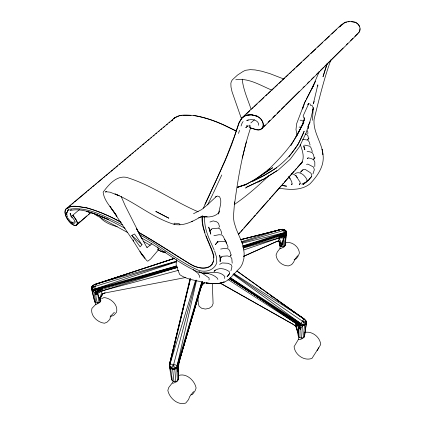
<?xml version="1.0" encoding="UTF-8"?>
<svg xmlns="http://www.w3.org/2000/svg" width="425" height="425" viewBox="0 0 425 425"><rect width="100%" height="100%" fill="white"/><g stroke="black" fill="none" stroke-linecap="round" stroke-linejoin="round"><path stroke-width="0.64" d="M237.139 271.15L305.724 320.413L306.462 322.479L304.412 336.797L303.253 337.737L301.596 338.072L299.885 337.705L298.584 336.743C298.037 331.766 295.115 327.075 295.811 321.842L230.43 279.071M314.803 166.558L314.819 162.137L313.698 159.837L311.142 158.482L308.507 157.935L307.227 158.663L308.093 157.739M240.502 239.642L280.829 229.394C283.002 228.852 287.013 230.031 286.408 232.9L285.228 245.464L284.453 246.33L283.119 246.792L281.589 246.734L280.282 246.165L280.298 243.392L278.332 241.033L276.829 241.4L243.807 256.217M178.032 370.86L177.916 365.691L202.672 281.823L179.876 359.348L177.916 365.691L176.827 367.721L178.032 370.86L178.086 368.9L178.362 379.451L177.416 380.779L175.812 381.581L173.979 381.639L172.417 380.933L171.551 379.663L169.442 366.35L169.554 364.14L190.055 278.524M202.406 216.84L202.38 221.276L203.325 227.141L204.988 232.507M202.04 216.298C201.2 230.632 209.939 242.856 213.621 256.206A23.237 13.903 43.1 0 1 208.887 266.815C202.523 269.519 195.415 267.102 189.762 263.808C172.683 253.125 155.784 242.144 138.311 232.093M215.316 283.65L219.018 283.512L224.198 281.924C218.402 284.426 211.937 283.81 205.854 282.938L211.863 283.666L219.018 283.512L224.682 282.009L228.916 279.501L240.608 267.123L242.532 263.558L243.929 258.315L244.157 253.422L243.637 248.694L242.308 243.222L236.263 229.149L234.164 222.493L233.373 217.287L234.611 201.87M241.713 242.409L283.002 230.685L285.324 230.265L286.402 231.503C285.983 236.443 284.171 241.246 284.453 246.33M204.701 217C203.793 228.692 209.493 239.429 214.078 249.783M317.804 86.11L317.826 84.83L313.305 103.881L314.229 101.485M177.22 267.325L101.931 289.393L95.875 293.069L97.707 293.829L100.284 301.623L99.662 299.359L102.595 293.765L105.097 292.905L102.93 293.643L100.422 297.569L100.783 300.433L100.284 301.623L99.062 302.558L97.447 302.977C95.768 298.031 93.782 289.903 101.022 288.495L177.103 267.208M285.228 245.464L285.722 239.328M298.584 336.743L298.77 327.781L295.805 323.351L248.816 291.045M242.218 79.183C243.233 89.696 247.897 99.551 251.196 109.512M178.362 379.451L178.054 368.725L177.847 371.79L178.054 368.725M177.305 267.463L102.143 290.854L95.848 294.69L94.881 289.021L95.253 284.208L174.749 258.23L96.199 284.059L115.106 278.056M171.551 379.663L171.583 378.67M299.885 337.705L300.332 324.323L304.072 318.915L236.858 271.017M170.266 369.405L169.517 366.855L169.554 364.14L184.599 302.409M241.607 241.666L280.829 229.394L283.002 230.685L284.033 229.606L286.429 231.662L286.392 232.592L284.777 235.811L285.127 238L279.007 238.016L243.312 248.072M285.127 238L285.446 233.947L285.17 232.47L283.002 230.685L286.099 231.067L286.392 232.592L285.377 233.272L284.346 235.195L279.076 236.576L285.037 236.534L283.555 238.181L281.589 246.734L282.072 244.311L278.848 240.901L279.076 236.576L283.305 234.616L284.777 235.811L279.076 236.576L243.589 247.414M283.119 246.792L283.555 238.181L282.072 244.311L280.282 246.165L279.544 245.241L279.453 242.409L278.821 241.416M190.421 278.885L170.037 363.949L169.915 365.962L170.675 368.379L172.513 369.251L174.776 369.176L176.758 368.204L177.932 366.589L178.086 368.9L177.831 367.63M312.471 120.275L313.172 108.194L312.497 105.905M74.168 221.505L74.12 222.142L73.52 222.689M176.513 259.585L176.093 265.397L179.701 274.582C186.527 279.57 195.58 280.192 203.543 282.455M301.596 338.072L302.435 325.189L302.669 324.392L304.624 324.333L305.761 323.483L306.149 322.118L305.501 320.275L304.029 318.904L234.074 273.716M285.839 238.048L286.429 231.662M298.047 335.442L298.77 327.781L300.055 327.521L300.294 329.285L302.547 325.587L304.592 325.183L306.021 324.041L306.462 322.479L305.501 320.275L306.462 322.479L304.412 336.797M224.623 278.492L224.82 276.468C217.212 268.249 206.444 275.926 197.508 271.729C177.469 262.947 160.9 247.844 141.366 238.016M93.569 285.536C93.643 283.948 91.258 287.412 91.418 288.092L94.78 302.005L95.88 302.775L97.447 302.977M95.88 302.775L93.192 289.25L91.938 288.681L91.651 287.651L92.129 286.386L95.025 286.36L176.832 261.391M303.253 337.737L304.592 325.183L306.021 324.041L305.761 323.483L233.314 273.833M294.169 325.003L295.742 326.145L298.143 333.173L298.77 327.781L300.294 329.285M189.895 324.333L179.876 359.348L178.218 367.487L177.916 365.691L201.902 281.908M307.764 133.7L307.923 132.51M234.589 203.857C238.021 178.075 242.409 152.304 250.697 127.585M221.414 233.936L221.616 232.549L220.66 230.106L219.497 228.57L217.674 228.188L212.128 228.724L209.892 231.009L210.784 234.143L208.718 227.104L209.892 231.009L211.576 229.08M227.752 247.903L227.965 246.463L223.295 236.491L221.834 234.935L218.917 234.733L213.897 235.716M298.462 339.655L298.509 335.468M308.683 125.715L308.194 128.483L308.752 126.655M258.299 125.301L258.623 123.574C256.833 119.096 250.601 119.048 246.728 120.456L248.349 120.015M170.845 359.571L173.963 346.827M100.624 300.788L99.886 302.473L95.636 304.741L95.067 301.665M302.611 109.071L304.821 102.468L313.809 85.043M169.517 366.855L170.584 368.395L172.513 369.251L174.633 369.118L176.285 367.147L177.214 365.277L196.578 280.187M284.777 235.811L285.377 233.272L243.073 246.176M185.406 299.211L186.325 295.338M188.376 286.987L189.3 283.119M178.436 365.835L173.597 364.363L169.554 364.14L190.384 278.827M242.308 158.058L246.362 141.881M230.924 270.831L231.976 266.624L231.195 264.727L227.949 263.272L222.222 262.947L219.597 264.387M312.014 151.922L312.226 151.082L310.808 147.406L309.751 146.205L304.746 145.106M174.287 345.541L174.941 342.97M169.554 364.14L171.025 358.392M304.635 117.582C298.743 138.784 282.737 155.704 267.357 170.691M196.1 280.064L172.571 368.549L173.979 381.639M190.623 321.783L191.17 319.876M191.537 318.601L192.445 315.419M304.226 336.382L303.928 337.423L301.84 338.858L299.938 339.586L298.759 339.703L298.536 339.198L294.079 346.662C294.881 354.7 304.22 361.431 311.966 358.365L318.771 347.708M302.844 107.451L303.147 106.393M100.13 297.558L100.783 300.433L99.662 299.359L102.143 290.854L101.931 289.393L96.209 292.108L95.11 290.636L91.757 289.303L91.938 288.681L95.025 286.36L91.651 287.651L91.418 288.092L94.78 302.005M177.214 365.277L201.785 281.934M177.916 365.691L202.635 281.775M313.427 107.897L310.702 119.064L306.005 133.153L299.466 146.731L290.227 159.232L278.109 170.17M170.037 363.949L195.468 280.558M312.938 174.011L314.325 169.734L313.549 167.041L307.838 164.093L306.521 164.433M219.582 210.938L218.508 214.041C219.093 208.648 222.673 201.758 219.534 196.727L217.356 196.031L215.342 196.972M238.478 133.445L239.551 130.353M241.049 126.018L241.91 123.542A15.512 11.746 48.7 0 1 243.116 121.539M312.248 111.207L313.422 107.828M203.522 208.208L204.792 204.59L217.435 177.523L226.567 156.804L234.329 136.648L238.898 122.788L241.639 118.092L341.004 25.048L345.02 22.27L350.014 21.25L355.263 22.174A6.811 5.95 48.3 0 1 358.732 32.863L262.172 128.467M227.906 279.448L295.805 323.351L300.055 327.521L299.609 326.373L300.332 324.323L230.09 277.759M295.641 137.434L302.345 125.221L304.279 119.877L303.477 122.049M284.888 245.714L284.601 246.5L283.709 247.191L280.128 248.763L279.884 245.459M330.868 59.904C323.861 79.22 319.111 99.264 314.112 119.17C312.726 131.856 321.89 142.386 323.037 154.695C324.604 166.069 317.417 175.992 310.027 183.818C301.245 190.756 289.441 189.826 279.055 188.179M303.014 106.946L296.724 123.473L295.986 129.513L297.133 135.495M303.301 105.868L304.369 103.158M319.313 71.448L312.194 88.023L313.916 84.665M95.636 304.741L95.806 304.327L91.917 308.401C90.105 315.738 97.713 322.607 104.571 323.223L107.068 322.155L109.916 319.345L110.415 316.375L114.373 312.242M310.144 121.996L307.796 126.65M213.562 260.939L212.144 264.308C207.549 270.183 199.367 268.382 193.439 265.907C174.861 255.25 157.33 242.829 138.561 232.459M208.903 280.011L209.19 279.331L208.972 277.865L201.631 272.797L198.905 271.851L201.572 272.707L199.702 272.127M99.062 302.558L97.707 293.829L99.662 299.359L100.422 297.569M213.408 192.971L221.77 174.988M178.08 379.716L177.56 380.89L176.375 381.857L173.474 383.132L172.55 383.153L172.577 382.527L168.72 387.563L167.833 390.421C169.363 397.97 177.735 405.748 185.768 403.038L188.599 399.548L189.614 396.7L193.529 391.584M68.138 209.966L66.64 213.318L68.643 208.834M308.678 103.737L303.105 116.02L304.449 119.165M205.248 204.234L225.149 160.772L231.625 144.824L239.036 123.186L241.644 118.463L243.095 117.103M207.628 204.813L213.122 193.566M312.194 88.023L315.695 81.101M169.777 366.286L169.58 365.038L169.442 366.35L170.675 368.379L173.597 364.363L174.776 369.176L177.932 366.589M200.791 287.534L202.406 284.357L204.606 282.503M304.587 102.616L305.772 100.3M306.361 99.142L313.076 86.031M199.378 277.44L199.553 275.883L197.923 273.291L193.125 269.625M302.345 125.221L303.864 122.432L290.886 145.663M99.662 299.359L102.93 293.643L102.595 293.765M200.249 288.591L202.757 284.293L204.914 282.561M340 26.743L341.004 25.048M200.754 287.119L201.418 286.014M317.114 350.662L320.705 344.51C320.168 337.137 311.961 330.677 304.778 332.478M74.465 223.513L75.156 222.387L74.991 221.207L71.352 215.799L72.941 215.151L76.128 219.773A6.093 3.214 47.9 0 1 76.505 225.186A6.093 3.214 47.9 0 1 70.789 223.199A12.293 6.524 48 0 1 67.187 207.91L175.036 117.555C180.545 113.969 187.473 115.281 193.657 115.387A111.796 71.836 43.7 0 1 227.758 126.836L236.528 131.134M299.609 326.373L297.293 323.074L295.811 321.842L299.609 326.373L300.433 325.146L304.592 325.183M286.402 231.503L285.17 232.47L242.994 245.889M288.963 156.841L298.079 144.426L304.172 131.128C297.027 151.401 280.936 167.115 261.949 176.603L276.643 167.79M218.795 227.566L219.481 226.663L218.524 223.348L216.607 221.76L213.212 220.904L209.902 222.041M297.654 255.696L294.939 259.229L293.59 262.257L291.614 264.658L288.384 265.928C282.354 265.869 276.563 261.12 276.053 254.989L277.302 251.967L279.963 248.476M231.269 254.915L230.467 255.935L231.009 254.793L229.665 250.532L228.241 248.891L224.613 248.391L220.66 249.05M300.39 183.409L299.227 184.848L300.098 183.106L300.039 181.99C297.612 179.084 296.05 173.846 291.555 173.713M308.938 138.152L307.716 139.634L308.46 138.656L307.96 135.841L306.473 134.204L305.177 133.987M217.908 241.549L215.39 244.603L217.924 241.618M229.574 273.711L227.062 276.728L229.606 273.583L229.266 271.655C225.006 268.329 218.025 267.086 213.993 271.426L215.278 270.002M221.505 256.668L220.267 258.15L220.139 261.699L220.177 258.182L219.667 255.138L220.267 258.15L222.599 256.28L227.412 255.919L230.663 256.87L231.816 258.666L232.199 263.171M302.595 169.809L300.56 172.231L303.54 169.352L305.171 169.368L310.489 172.805L311.339 173.846L311.759 175.212L311.52 176.587L308.438 180.216L302.972 184.663L308.438 180.216L311.743 176.402M292.373 183.85L291.582 184.795L291.933 183.786L291.768 181.672L288.639 176.364M302.122 162.515L300.448 164.475C305.49 158.589 302.488 150.848 300.231 144.436M211.825 264.361L212.707 263.362M238.627 233.989L239.944 232.496M240.826 231.498L242.585 229.505M243.902 228.012L252.689 218.057M253.566 217.058L255.324 215.066M256.642 213.573L268.069 200.627M269.386 199.134L270.704 197.641M271.58 196.642L281.249 185.693M282.126 184.694L283.443 183.202M284.325 182.203L293.988 171.254M294.87 170.255L296.623 168.263M297.505 167.269L301.017 163.285M238.489 234.441L302.595 161.76M142.014 244.731L140.133 246.824L131.777 235.407L134.539 233.994L142.014 244.731L131.777 235.407M314.882 157.787L313.592 159.221L314.904 157.856M285.446 233.947L286.408 232.9M93.064 285.908C90.376 288.129 94.153 283.937 95.253 284.208L176.779 261.152M308.566 103.599L307.716 104.486L309.182 103.626M171.615 121.12L172.534 120.201M263.914 126.347L265.327 124.95M268.154 122.156L270.04 120.291M272.866 117.491L275.225 115.159M277.105 113.294L279.937 110.5M281.35 109.103L284.649 105.836M285.589 104.906L299.253 91.386M303.025 87.656L304.438 86.259M307.264 83.459L309.15 81.595M311.504 79.262L313.862 76.936M316.216 74.603L319.042 71.804M320.455 70.407L323.754 67.145M324.7 66.21L343.076 48.03M346.37 44.768L347.788 43.366M350.614 40.572L352.968 38.239M354.854 36.375L357.68 33.58M77.791 223.667L79.65 221.845M91.975 286.647L93.612 285.095L92.055 286.657L91.418 288.092L91.827 289.462L93.176 290.397L95.848 294.69M246.006 114.378L249.879 110.75M252.301 108.476L253.273 107.567M254.24 106.659L257.146 103.939M259.085 102.122L263.93 97.58M265.869 95.763L267.325 94.403M268.292 93.495L270.714 91.221M272.17 89.861L274.109 88.044M275.076 87.136L277.498 84.867M278.954 83.507L281.377 81.233M282.343 80.325L284.766 78.057M285.738 77.148L288.161 74.88M289.616 73.514L291.55 71.698M292.522 70.789L294.945 68.521M296.395 67.161L301.729 62.167M303.668 60.35L308.996 55.356M310.935 53.539L315.78 48.997M317.719 47.18L322.564 42.638M324.987 40.37L329.348 36.284M331.771 34.016L336.616 29.474M339.038 27.205L344.903 22.557L346.752 22.148M267.383 170.691L269.333 168.884L255.069 179.594L272.685 167.726L258.028 177.469L245.708 184.795M269.078 175.573C258.097 185.948 246.771 196.09 234.233 204.568M102.053 294.435L102.93 293.643M250.851 122.926L254.479 119.664M216.585 196.254L207.193 205.02L201.583 209.626L193.524 213.706M121.146 222.461A124.541 62.911 43.9 0 0 86.387 207.883C80.251 207.219 73.254 204.728 67.511 208.027A12.027 6.38 48 0 0 70.991 223.242A5.892 3.108 47.9 0 0 76.42 225.006L86.912 215.863M88.411 214.556L89.909 213.249M76.489 225.192L90.987 212.553M79.486 209.557L72.84 215.188L76.017 219.805A5.892 3.108 47.9 0 1 76.42 225.006M66.38 208.856L68.414 207.15M69.429 206.3L70.954 205.025M71.968 204.17L73.493 202.895M74.508 202.04L86.7 191.824M87.72 190.968L89.239 189.693M90.259 188.843L91.784 187.563M92.799 186.713L94.323 185.438M95.338 184.583L96.863 183.308M97.877 182.452L102.452 178.622M103.466 177.772L104.991 176.492M106.006 175.642L107.53 174.367M108.545 173.512L110.07 172.237M111.09 171.381L112.614 170.106M113.629 169.256L115.154 167.976M116.168 167.126L117.693 165.846M119.218 164.571L120.743 163.296M121.757 162.44L123.282 161.165M124.297 160.31L125.821 159.035M126.836 158.185L128.361 156.905M129.375 156.055L130.9 154.78M131.92 153.924L133.439 152.649M134.964 151.369L135.984 150.519M137.503 149.244L138.523 148.389M140.048 147.114L141.063 146.258M142.587 144.983L144.112 143.708M145.127 142.853L146.652 141.578M147.666 140.723L149.191 139.448M150.716 138.173L151.73 137.317M153.255 136.042L154.27 135.187M155.794 133.912L156.809 133.062M158.334 131.782L159.354 130.932M160.878 129.652L161.893 128.802M163.418 127.527L164.942 126.246M166.462 124.971L167.482 124.121M169.007 122.841L170.021 121.991M171.546 120.711L172.561 119.861M247.812 125.986L245.756 127.606L247.945 125.965M106.478 191.346L105.49 192.095L106.436 191.585M218.386 213.148C214.03 217.292 207.767 217.329 202.151 216.766L207.102 216.575L202.369 216.83L198.597 217.531M67.432 210.731L68.441 209.982M261.226 180.104L258.591 182.043L262.337 179.451M204.855 282.572L202.406 284.357L202.757 284.293L202.21 283.092M241.639 118.092L245.825 115.361L251.26 114.686L257.242 116.2A8.256 6.072 46.3 0 1 263.373 125.513A8.256 6.072 46.3 0 1 256.062 129.699L250.213 127.861L249.969 125.178M174.633 369.118L176.827 367.721L176.285 367.147L174.404 368.422L172.571 368.549L170.977 367.784L169.915 365.962L169.442 366.35L170.675 368.379M71.427 209.605L69.881 210.587C83.263 207.304 96.634 215.172 108.827 219.64L93.803 213.547L86.445 211.352M280.829 229.394L280.319 229.681L281.934 229.436L282.035 229.808M304.683 319.972L305.724 320.413L306.452 322.474L302.451 320.965L304.624 324.333L304.709 325.045L302.435 325.189L300.332 324.323L298.908 325.109L295.811 321.842L300.055 327.521M151.842 243.796L147.703 247.095L146.572 247.169M105.857 191.723L110.043 192.19L119.143 195.771L115.032 193.943C135.607 202.406 152.772 217.913 174.186 224.373C184.519 226.435 194.124 220.639 202.709 215.762M252.71 181.39L261.933 176.625L245.618 184.365L237.782 187.287M301.793 184.131L306.579 181.788L307.041 179.86C305.049 175.567 300.013 170.595 294.95 173.591M260.679 180.381L247.456 186.809L245.607 188.084L247.865 186.107L247.456 186.809L263.325 179.393M101.517 298.743L103.976 297.564C110.829 298.063 118.554 305.012 116.482 312.306L113.858 315.217L111.318 316.317L110.213 316.025M67.187 207.91C73.047 204.6 80.038 207.028 86.275 207.682A129.593 65.206 43.8 0 1 120.865 222.142M165.357 251.68L164.193 252.227L162.972 252.206L158.073 249.719M219.906 283.007L293.643 324.626L259.76 305.426M243.605 256.392L277.233 241.299L278.848 240.901L278.332 241.033L280.298 243.392L282.072 244.311L279.007 238.016L243.822 249.953M285.526 243.015L287.114 242.33C293.144 242.271 299.03 247.09 299.423 253.226L298.079 256.222L296.299 258.724L294.127 259.595M191.441 221.685L192.748 221.122M94.1 284.888L95.567 284.267L95.253 284.208M242.633 246.93L285.377 233.272L243.143 247.244M95.875 293.069L102.143 290.854L178.542 270.305M91.757 289.303L94.881 289.021L176.338 261.874M237.803 187.303L246.58 184.392L237.208 187.149M96.199 284.059L174.292 258.496M243.19 247.143L285.377 233.272M243.291 247.084L281.483 234.775L283.305 234.616M69.45 209.233C87.986 206.215 106.133 217.297 122.4 224.857M118.888 276.856L125.821 274.651M91.827 289.462L93.218 290.041L95.136 289.882L176.465 266.119M312.21 105.129L310.707 105.565L309.968 103.881M94.881 289.021L176.428 266.007M96.209 292.108L95.136 289.882L177.278 266.73M176.715 267.458L95.136 289.882L96.81 291.13L101.931 289.393L98.313 289.717M96.156 284.102L99.668 283.13M95.136 289.882L177.331 267.256M178.266 375.62C186.208 372.571 194.698 380.471 196.111 388.014L195.08 390.851L192.498 394.442L190.852 394.82M261.163 234.781L263.08 234.271M267.548 233.081L269.466 232.571M270.741 232.231L279.682 229.851L241.198 239.53M179.09 115.903L175.339 117.635A10.29 6.922 49.6 0 0 173.947 118.591M241.931 239.413L279.682 229.845M242.059 243.233L285.17 232.47M279.007 238.016L285.037 236.534M276.829 241.4L277.233 241.299M347.979 21.872L349.212 21.601M104.938 292.974L185.842 277.483M235.769 79.767C248.609 77.637 260.573 85.547 272.027 90.201M217.605 241.995L221.898 241.304L224.91 241.671M245.825 115.361L251.265 114.702L257.242 116.2M179.695 115.743L181.523 115.536M182.739 115.398L190.979 115.356M299.078 127.139L301.707 126.937M214.083 283.693L205.854 282.938M300.082 120.243L301.883 120.275L303.578 121.869M208.123 273.169L203.421 273.078C208.537 273.195 213.701 274.63 217.451 278.29L217.882 279.464M307.163 151.502L309.968 151.842L312.178 152.671L313.438 154.615L314.42 158.849M93.176 290.397L95.11 290.636M351.13 21.675L355.04 22.307A6.582 5.753 48.3 0 1 359.561 26.849M302.621 139.283L307.849 140.133L309.23 142.03L310.069 144.994M117.22 226.631C111.414 225.149 105.506 222.854 101.161 218.567L100.805 217.467M282.455 229.532L283.496 229.718M165.452 252.36L161.054 251.494L157.643 249.539M300.433 325.146L302.547 325.587M282.428 229.548L283.411 229.766M198.178 211.772C174.691 201.843 153.595 186.352 129.248 178.24C117.991 173.57 109.044 184.163 103.132 192.153C104.221 201.567 112.306 208.478 116.918 216.261L110.075 206.571M86.902 211.475C99.769 214.907 111.547 221.25 123.308 227.327L125.003 228.331M304.709 325.045L300.82 323.542L230.185 277.605M290.254 178.293L288.463 177.533M282.243 229.224L283.422 229.617M283.905 229.877L285.51 230.552M73.668 223.619L71.092 221.983M283.661 78.954L269.886 73.631L261.752 71.235L255.096 69.923L250.245 69.647L245.326 70.327L242.84 71.607L237.548 75.044L232.401 79.794L231.359 81.366L230.855 83.401L231.003 87.072L232.05 91.779L241.687 119.393M235.663 130.81L226.605 126.438A107.387 69.243 43.8 0 0 193.747 115.568M127.495 232.459L96.172 215.31L94.408 213.509M220.708 283.294L258.613 304.773M143.438 241.405L150.259 245.31M229.739 278.412L300.332 324.323L229.346 278.641M139.708 234.812C160.071 245.289 177.395 261.163 198.443 270.247C205.567 272.712 214.248 270.422 216.787 262.724L216.548 257.21L214.561 250.862M229.277 278.545L300.332 324.323M229.845 278.651L232.061 280.096M233.166 280.813L235.933 282.62M237.038 283.342L243.121 287.311M244.232 288.028L250.314 291.996M251.419 292.719L294.573 320.848L297.293 323.074M273.753 307.588L275.411 308.672M280.946 312.295L286.482 315.913M288.145 317.002L290.913 318.814M292.017 319.536L294.785 321.348M241.713 286.158L243.355 287.289M244.991 288.416L247.722 290.291M288.155 308.098L289.244 308.853M292.517 311.111L294.695 312.614M260.302 288.15L261.922 289.292M265.163 291.571L267.867 293.468M270.566 295.37L273.812 297.649M275.432 298.786L279.756 301.824M280.835 302.584L304.072 318.915L297.42 314.495L299.375 316.035M271.543 296.214L272.622 296.974M276.399 299.641L278.556 301.16M281.791 303.445L282.869 304.21M287.183 307.254L290.418 309.538M292.039 310.68L294.732 312.582M293.223 320.126L295.375 321.661M293.478 324.7L295.742 326.145M232.889 274.268L300.82 323.542M246.627 125.433L247.849 126.416M147.326 247.499L146.508 246.813L136.303 228.283L141.918 238.792M278.332 241.033L282.072 244.311M70.837 214.221L70.045 213.345L70.438 214.12L70.433 213.828L70.21 214.683L70.571 215.746L72.17 218.041M297.24 177.671L295.848 175.201M224.533 239.243L225.999 241.32L226.398 243.169M157.601 247.031L158.286 248.97L157.946 250.468L150.7 258.984L147.826 261.173L147.039 260.844L142.471 255.574L133.402 241.108L110.048 206.561M179.972 224.836L179.068 223.476L174.075 223.21L174.186 224.373M307.238 130.703L307.854 131.941M141.95 238.818L125.269 205.854L121.136 196.414M213.605 254.915L212.064 250.166L206.109 235.976M100.438 299.306L100.783 300.433M295.805 323.351L298.143 333.173M279.453 242.409L280.282 246.165M133.168 239.918L133.402 241.108M100.098 297.564L100.327 298.727M66.295 212.627L66.661 214.811M171.312 376.295L171.503 377.543M170.584 368.395L172.417 380.933M66.752 213.35L66.943 215.252M174.776 369.176L175.812 381.581M249.093 125.125L249.305 127.771M197.859 296.183L198.284 303.466L199.086 306.228L201.673 308.279L205.355 309.055L209.127 308.337L211.963 306.324L213.095 303.578L212.303 283.698M176.758 368.204L177.416 380.779M279.56 242.298L279.544 245.241L279.533 242.128M250.213 127.861L256.1 129.471A7.979 5.865 46.3 0 0 263.144 125.311A7.979 5.865 46.3 0 0 257.008 116.328A18.695 13.616 45.8 0 0 241.644 118.463M213.796 255.51L213.796 257.943M173.352 119A10.519 7.076 49.6 0 1 175.036 117.555M70.704 221.59A9.642 5.111 48 0 1 68.34 218.487M67.782 217.462A9.642 5.111 48 0 1 67.097 215.783M359.927 28.746A6.582 5.753 48.3 0 1 359.853 29.978M359.725 30.563A6.582 5.753 48.3 0 1 358.62 32.645M303.944 145.775L303.721 146.8L304.863 149.802L303.944 145.775M72.664 222.541L72.452 223.417L71.251 222.62L71.618 221.839L72.664 222.541M325.316 69.254L323 76.766L327.319 63.304L325.316 69.254M277.312 170.542L263.341 179.371L277.312 170.542M286.519 186.161L281.663 185.438L286.519 186.161M168.783 218.147L155.847 211.459L168.783 218.147M144.946 258.097L140.064 251.786L144.946 258.097M322.501 151.757L322.123 149.356L322.857 154.456L322.501 151.757"/></g></svg>
